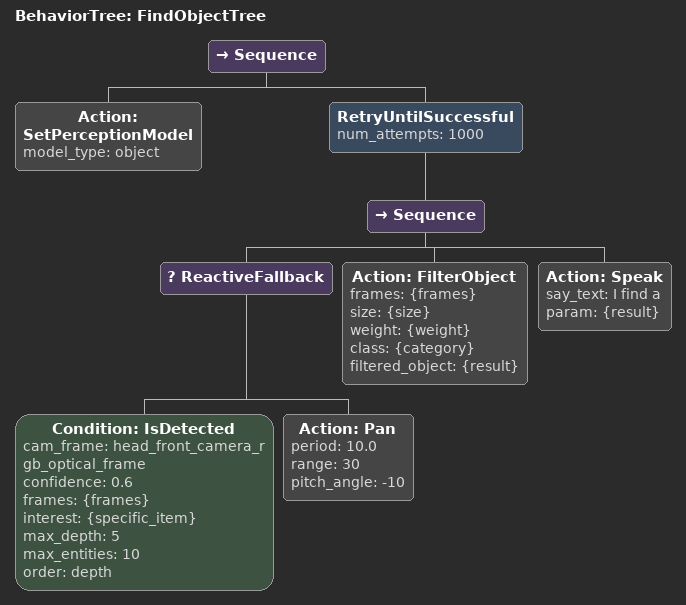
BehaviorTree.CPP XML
<?xml version="1.0"?>
<root main_tree_to_execute="FindObjectTree">
    <BehaviorTree ID="FindObjectTree">
        <Sequence>
            <Action ID="SetPerceptionModel" model_type="object"/>
            <RetryUntilSuccessful num_attempts="1000">
                <Sequence>
                    <ReactiveFallback>
                        <Condition ID="IsDetected" cam_frame="head_front_camera_rgb_optical_frame" confidence="0.6" frames="{frames}" interest="{specific_item}" max_depth="5" max_entities="10" order="depth"/>
                        <Action ID="Pan" period="10.0" range="30" pitch_angle="-10"/>
                    </ReactiveFallback>
                    <Action ID="FilterObject" frames="{frames}" size="{size}" weight="{weight}" class="{category}" filtered_object="{result}"/>
                    <Action ID="Speak" say_text="I find a " param="{result}"/>
                </Sequence>
            </RetryUntilSuccessful>
        </Sequence>
    </BehaviorTree>
</root>
